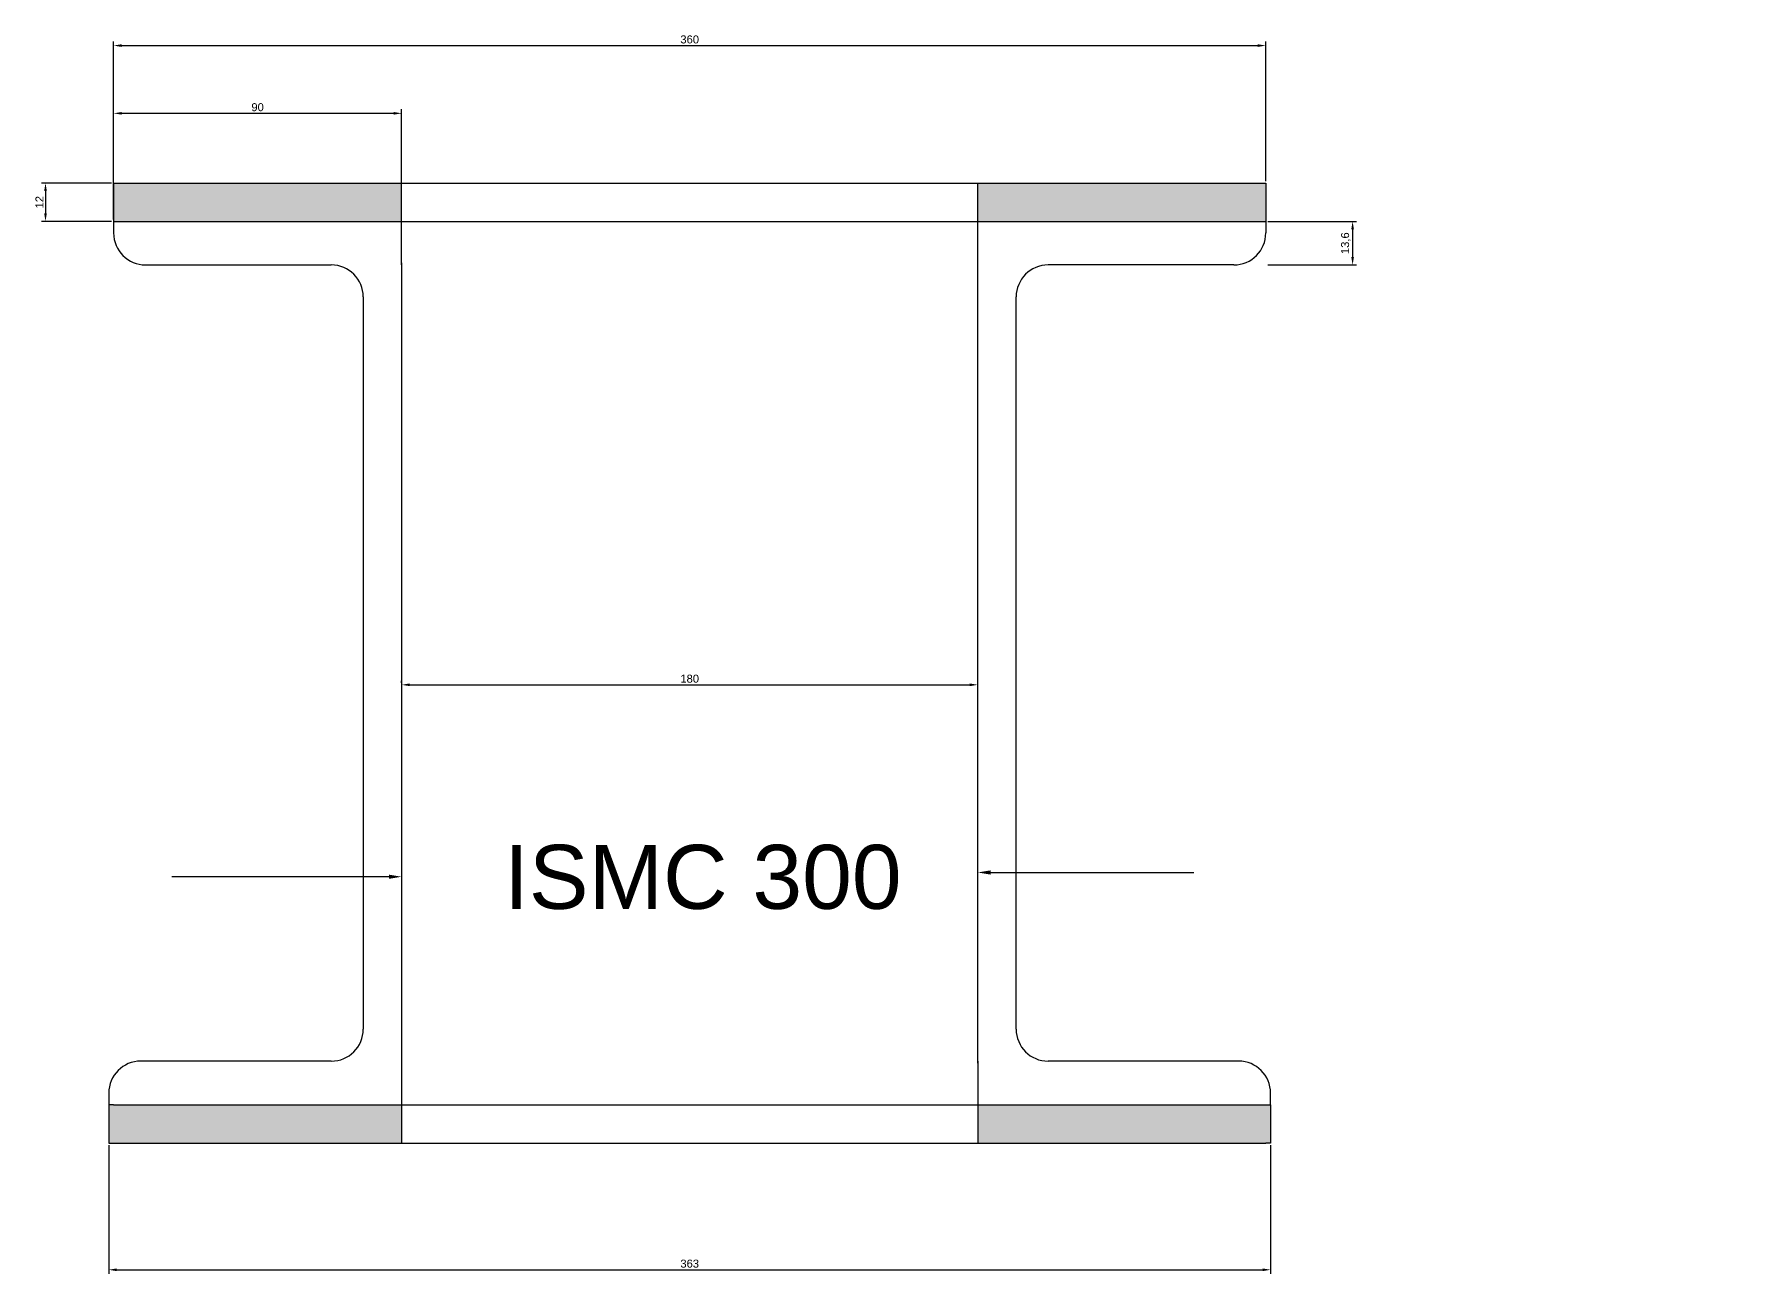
# Model space of a CAD drawing. Header units: millimetres. Extents: x 3568 to 6986, y 2180 to 6163.
# Drawn here: x 3768 to 4302, y 2881 to 3268 of the extents above; entities that cross this region are included whole.
import ezdxf
from ezdxf import colors
from ezdxf.entities.mleader import LeaderData, LeaderLine
from ezdxf.math import Vec2, Vec3

# ---------------------------------------------------------------- set-up
doc = ezdxf.new("R2010")
doc.units = ezdxf.units.MM
doc.styles.get("Standard").update_dxf_attribs({"font": 'arial.ttf'})
doc.dimstyles.new('ISO-25', dxfattribs={"dimtxt": 2.5, "dimasz": 2.5, "dimexe": 1.25, "dimexo": 0.625, "dimtad": 1, "dimtxsty": 'Standard', "dimcen": 2.5, "dimadec": 0, "dimazin": 0, "dimtfac": 1, "dimtmove": 0, "dimatfit": 3, "dimfxl": 1, "dimarcsym": 0})

# ---------------------------------------------------------------- blocks, each defined once
blk = doc.blocks.new('*D132')
at = {"color": 0, "lineweight": -2, "ltscale": 0.2, "transparency": 16777216}
for p, q in [((3792.32, 3209.99), (3792.32, 3244.39)), ((3794.82, 3243.14), (3879.82, 3243.14)), ((3882.32, 3209.99), (3882.32, 3244.39))]:
    blk.add_line(p, q, dxfattribs=at)
at = {"color": 0, "ltscale": 0.2, "transparency": 16777216}
for points in [[(3794.82, 3243.55), (3794.82, 3242.72), (3792.32, 3243.14)], [(3879.82, 3243.55), (3879.82, 3242.72), (3882.32, 3243.14)]]:
    blk.add_solid(points, dxfattribs=at)
at = {"layer": 'DEFPOINTS', "color": 0, "ltscale": 0.2, "transparency": 16777216}
for p in [(3882.32, 3243.14), (3792.32, 3209.36), (3882.32, 3209.36)]:
    blk.add_point(p, dxfattribs=at)
at = {"color": 0, "ltscale": 0.2, "transparency": 16777216, "insert": (3837.32, 3245.04), "char_height": 2.5, "attachment_point": 5}
blk.add_mtext('90', dxfattribs=at)
blk = doc.blocks.new('*D133')
at = {"color": 0, "lineweight": -2, "ltscale": 0.2, "transparency": 16777216}
for p, q in [((3882.32, 3065.19), (3882.32, 3065.81)), ((3884.82, 3064.56), (4059.82, 3064.56)), ((4062.32, 3065.19), (4062.32, 3065.81))]:
    blk.add_line(p, q, dxfattribs=at)
at = {"color": 0, "ltscale": 0.2, "transparency": 16777216}
for points in [[(3884.82, 3064.98), (3884.82, 3064.15), (3882.32, 3064.56)], [(4059.82, 3064.98), (4059.82, 3064.15), (4062.32, 3064.56)]]:
    blk.add_solid(points, dxfattribs=at)
at = {"layer": 'DEFPOINTS', "color": 0, "ltscale": 0.2, "transparency": 16777216}
for p in [(3882.32, 3064.56), (4062.32, 3064.56), (4062.32, 3064.56)]:
    blk.add_point(p, dxfattribs=at)
at = {"color": 0, "ltscale": 0.2, "transparency": 16777216, "insert": (3972.32, 3066.47), "char_height": 2.5, "attachment_point": 5}
blk.add_mtext('180', dxfattribs=at)
blk = doc.blocks.new('*D134')
at = {"color": 0, "lineweight": -2, "ltscale": 0.2, "transparency": 16777216}
for p, q in [((3791.7, 3221.36), (3769.8, 3221.36)), ((3771.05, 3218.86), (3771.05, 3211.86)), ((3791.7, 3209.36), (3769.8, 3209.36))]:
    blk.add_line(p, q, dxfattribs=at)
at = {"color": 0, "ltscale": 0.2, "transparency": 16777216}
for points in [[(3770.63, 3218.86), (3771.46, 3218.86), (3771.05, 3221.36)], [(3770.63, 3211.86), (3771.46, 3211.86), (3771.05, 3209.36)]]:
    blk.add_solid(points, dxfattribs=at)
at = {"layer": 'DEFPOINTS', "color": 0, "ltscale": 0.2, "transparency": 16777216}
for p in [(3792.32, 3221.36), (3771.05, 3209.36), (3792.32, 3209.36)]:
    blk.add_point(p, dxfattribs=at)
at = {"color": 0, "ltscale": 0.2, "transparency": 16777216, "insert": (3769.17, 3215.36), "char_height": 2.5, "attachment_point": 5, "rotation": 90}
blk.add_mtext('12', dxfattribs=at)
blk = doc.blocks.new('*D135')
at = {"color": 0, "lineweight": -2, "ltscale": 0.2, "transparency": 16777216}
for p, q in [((4152.95, 3209.36), (4180.69, 3209.36)), ((4179.44, 3206.86), (4179.44, 3198.26)), ((4152.95, 3195.76), (4180.69, 3195.76))]:
    blk.add_line(p, q, dxfattribs=at)
at = {"color": 0, "ltscale": 0.2, "transparency": 16777216}
for points in [[(4179.03, 3206.86), (4179.86, 3206.86), (4179.44, 3209.36)], [(4179.03, 3198.26), (4179.86, 3198.26), (4179.44, 3195.76)]]:
    blk.add_solid(points, dxfattribs=at)
at = {"layer": 'DEFPOINTS', "color": 0, "ltscale": 0.2, "transparency": 16777216}
for p in [(4152.32, 3209.36), (4152.32, 3195.76), (4179.44, 3195.76)]:
    blk.add_point(p, dxfattribs=at)
at = {"color": 0, "ltscale": 0.2, "transparency": 16777216, "insert": (4177.32, 3202.56), "char_height": 2.5, "attachment_point": 5, "rotation": 90}
blk.add_mtext('13,6', dxfattribs=at)
blk = doc.blocks.new('*D136')
at = {"color": 0, "lineweight": -2, "ltscale": 0.2, "transparency": 16777216}
for p, q in [((3790.82, 2920.74), (3790.82, 2880.52)), ((4153.82, 2920.74), (4153.82, 2880.52)), ((3793.32, 2881.77), (4151.32, 2881.77))]:
    blk.add_line(p, q, dxfattribs=at)
at = {"color": 0, "ltscale": 0.2, "transparency": 16777216}
for points in [[(3793.32, 2882.19), (3793.32, 2881.36), (3790.82, 2881.77)], [(4151.32, 2882.19), (4151.32, 2881.36), (4153.82, 2881.77)]]:
    blk.add_solid(points, dxfattribs=at)
at = {"layer": 'DEFPOINTS', "color": 0, "ltscale": 0.2, "transparency": 16777216}
for p in [(3790.82, 2921.36), (4153.82, 2921.36), (4153.82, 2881.77)]:
    blk.add_point(p, dxfattribs=at)
at = {"color": 0, "ltscale": 0.2, "transparency": 16777216, "insert": (3972.32, 2883.68), "char_height": 2.5, "attachment_point": 5}
blk.add_mtext('363', dxfattribs=at)
blk = doc.blocks.new('*D137')
at = {"color": 0, "lineweight": -2, "ltscale": 0.2, "transparency": 16777216}
for p, q in [((3792.32, 3221.99), (3792.32, 3265.56)), ((3794.82, 3264.31), (4149.82, 3264.31)), ((4152.32, 3221.99), (4152.32, 3265.56))]:
    blk.add_line(p, q, dxfattribs=at)
at = {"color": 0, "ltscale": 0.2, "transparency": 16777216}
for points in [[(3794.82, 3264.73), (3794.82, 3263.89), (3792.32, 3264.31)], [(4149.82, 3264.73), (4149.82, 3263.89), (4152.32, 3264.31)]]:
    blk.add_solid(points, dxfattribs=at)
at = {"layer": 'DEFPOINTS', "color": 0, "ltscale": 0.2, "transparency": 16777216}
for p in [(4152.32, 3264.31), (3792.32, 3221.36), (4152.32, 3221.36)]:
    blk.add_point(p, dxfattribs=at)
at = {"color": 0, "ltscale": 0.2, "transparency": 16777216, "insert": (3972.32, 3266.21), "char_height": 2.5, "attachment_point": 5}
blk.add_mtext('360', dxfattribs=at)

msp = doc.modelspace()

# ---------------------------------------------------------------- hatches: boundary and pattern name
at = {"ltscale": 0.2}
h = msp.add_hatch(color=256, dxfattribs=at)
h.dxf.hatch_style = 1
h.paths.add_polyline_path([(3882.321, 3221.365), (3792.321, 3221.365), (3792.321, 3209.365), (3882.321, 3209.365)])
h.paths.add_polyline_path([(4152.321, 3221.365), (4062.321, 3221.365), (4062.321, 3209.365), (4152.321, 3209.365)])
h.paths.add_polyline_path([(3882.321, 2933.365), (3792.321, 2933.365), (3790.821, 2933.365), (3790.821, 2921.365), (3792.321, 2921.365), (3882.321, 2921.365)])
h.paths.add_polyline_path([(4153.821, 2933.365), (4152.321, 2933.365), (4062.321, 2933.365), (4062.321, 2921.365), (4152.321, 2921.365), (4153.821, 2921.365)])
h.paths.add_polyline_path([(4521.735, 3225.532), (4431.735, 3225.532), (4431.735, 3213.532), (4521.735, 3213.532)])
h.paths.add_polyline_path([(4791.735, 3225.532), (4701.735, 3225.532), (4701.735, 3213.532), (4791.735, 3213.532)])
h.paths.add_polyline_path([(4521.735, 2937.532), (4469.162, 2937.532), (4469.162, 2925.532), (4521.735, 2925.532)])
h.paths.add_polyline_path([(4468.905, 2937.532), (4431.735, 2937.532), (4430.235, 2937.532), (4430.235, 2925.532), (4431.735, 2925.532), (4468.905, 2925.532)])
h.paths.add_polyline_path([(4752.735, 2937.532), (4701.735, 2937.532), (4701.735, 2925.532), (4752.735, 2925.532)])
h.paths.add_polyline_path([(4793.235, 2937.532), (4791.735, 2937.532), (4752.992, 2937.532), (4752.992, 2925.532), (4791.735, 2925.532), (4793.235, 2925.532)])

# ---------------------------------------------------------------- linework, layer by layer
for p, q in [((3792.321, 3221.365), (4152.321, 3221.365)), ((3792.321, 3221.365), (3792.321, 3209.365)), ((3882.321, 3209.365), (3882.321, 3221.365)), ((4062.321, 3209.365), (4062.321, 3221.365)), ((4152.321, 3221.365), (4152.321, 3209.365)), ((3792.321, 3209.365), (4152.321, 3209.365)), ((3792.321, 3209.365), (3792.321, 3205.765)), ((3882.321, 3195.765), (3882.321, 3209.365)), ((4062.321, 2946.965), (4062.321, 3209.365)), ((4152.321, 3209.365), (4152.321, 3205.765)), ((3802.321, 3195.765), (3860.321, 3195.765)), ((3882.321, 3196.39), (3882.321, 3195.765)), ((3882.321, 3195.765), (3882.321, 2933.365)), ((4142.321, 3195.765), (4084.321, 3195.765)), ((3870.321, 3185.765), (3870.321, 2956.965)), ((4074.321, 2956.965), (4074.321, 3185.765)), ((3860.321, 2946.965), (3800.821, 2946.965)), ((4062.321, 2946.34), (4062.321, 2946.965)), ((4062.321, 2946.965), (4062.321, 2933.365)), ((4143.821, 2946.965), (4084.321, 2946.965)), ((3790.821, 2936.965), (3790.821, 2933.365)), ((4153.821, 2933.365), (4153.821, 2936.965)), ((3792.321, 2933.365), (3790.821, 2933.365)), ((3790.821, 2933.365), (3790.821, 2921.365)), ((3792.321, 2933.365), (4152.321, 2933.365)), ((3882.321, 2933.365), (3882.321, 2921.365)), ((4062.321, 2933.365), (4062.321, 2921.365)), ((4152.321, 2933.365), (4153.821, 2933.365)), ((4153.821, 2933.365), (4153.821, 2921.365)), ((3790.821, 2921.365), (3792.321, 2921.365)), ((3792.321, 2921.365), (4152.321, 2921.365)), ((4153.821, 2921.365), (4152.321, 2921.365))]:
    msp.add_line(p, q, dxfattribs=at)
for centre, start, end in [((3802.321, 3205.765), 180, 270), ((4142.321, 3205.765), 270, 0), ((3860.321, 3185.765), 0, 90), ((4084.321, 3185.765), 90, 180), ((3860.321, 2956.965), 270, 0), ((4084.321, 2956.965), 180, 270), ((3800.821, 2936.965), 90, 180), ((4143.821, 2936.965), 0, 90)]:
    msp.add_arc(centre, 10, start, end, dxfattribs=at)

# ---------------------------------------------------------------- texts
at = {"ltscale": 0.2, "insert": (3914.318, 3014.557), "char_height": 20, "attachment_point": 1}
msp.add_mtext_dynamic_manual_height_columns('ISMC 300', width=156.30358, gutter_width=12.5, heights=[0], dxfattribs=at)

# ---------------------------------------------------------------- dimensions: what is measured, and where the dimension line sits
at = {"ltscale": 0.2}
for base, p1, p2, picture, middle in [((4152.321, 3264.311), (3792.321, 3221.365), (4152.321, 3221.365), '*D137', (3972.321, 3266.213)), ((3882.321, 3243.135), (3792.321, 3209.365), (3882.321, 3209.365), '*D132', (3837.321, 3245.037)), ((4062.321, 3064.565), (3882.321, 3064.565), (4062.321, 3064.565), '*D133', (3972.321, 3066.466)), ((4153.821, 2881.775), (3790.821, 2921.365), (4153.821, 2921.365), '*D136', (3972.321, 2883.677))]:
    dim = msp.add_linear_dim(base=base, p1=p1, p2=p2, dimstyle='ISO-25', dxfattribs=at)
    dim.commit()
    dim.dimension.update_dxf_attribs({"geometry": picture, "text_midpoint": middle})
for base, p1, p2, picture, middle in [((3771.048, 3209.365), (3792.321, 3221.365), (3792.321, 3209.365), '*D134', (3769.168, 3215.365)), ((4179.444, 3195.765), (4152.321, 3209.365), (4152.321, 3195.765), '*D135', (4177.317, 3202.565))]:
    dim = msp.add_linear_dim(base=base, p1=p1, p2=p2, angle=90, dimstyle='ISO-25', dxfattribs=at)
    dim.commit()
    dim.dimension.update_dxf_attribs({"geometry": picture, "text_midpoint": middle})

# ---------------------------------------------------------------- leaders
ml = msp.add_multileader_mtext('Standard', dxfattribs=at)
ml.set_content(' ', color=256)
ml.set_leader_properties()
ml.build(insert=Vec2(0, 0))
ctx = ml.context
ctx.base_point, ctx.plane_origin = Vec3(3804.988, 3004.587), Vec3(3882.321, 3004.587)
ctx.text_align_type = 2
notes = []
notes.append((ctx, [(0, (1, 1, 0), (3818.54, 3004.587), (-1, 0), 8, [(0, [(3882.321, 3004.587)], 0, [])])]))
ctx.mtext.insert, ctx.mtext.alignment, ctx.mtext.flow_direction = Vec3(3808.54, 3006.587), 3, 5
ml = msp.add_multileader_mtext('Standard', dxfattribs=at)
ml.set_content('', color=256)
ml.set_leader_properties()
ml.build(insert=Vec2(0, 0))
ctx = ml.context
ctx.base_point, ctx.plane_origin = Vec3(4129.836, 3005.917), Vec3(4062.321, 3005.917)
notes.append((ctx, [(0, (1, 1, 0), (4121.836, 3005.917), (1, 0), 8, [(0, [(4062.321, 3005.917)], 0, [])])]))
ctx.mtext.insert, ctx.mtext.flow_direction = Vec3(4131.836, 3007.917), 5
for ctx, leaders in notes:
    for number, flags, end, landing, length, lines in leaders:
        leader = LeaderData()
        leader.index, (leader.has_last_leader_line, leader.has_dogleg_vector, leader.attachment_direction) = number, flags
        leader.last_leader_point, leader.dogleg_vector, leader.dogleg_length = Vec3(end), Vec3(landing), length
        for number, points, colour, breaks in lines:
            line = LeaderLine()
            line.index, line.vertices, line.color, line.breaks = number, Vec3.list(points), colors.encode_raw_color(colour), breaks
            leader.lines.append(line)
        ctx.leaders.append(leader)

doc.saveas('drawing.dxf')
